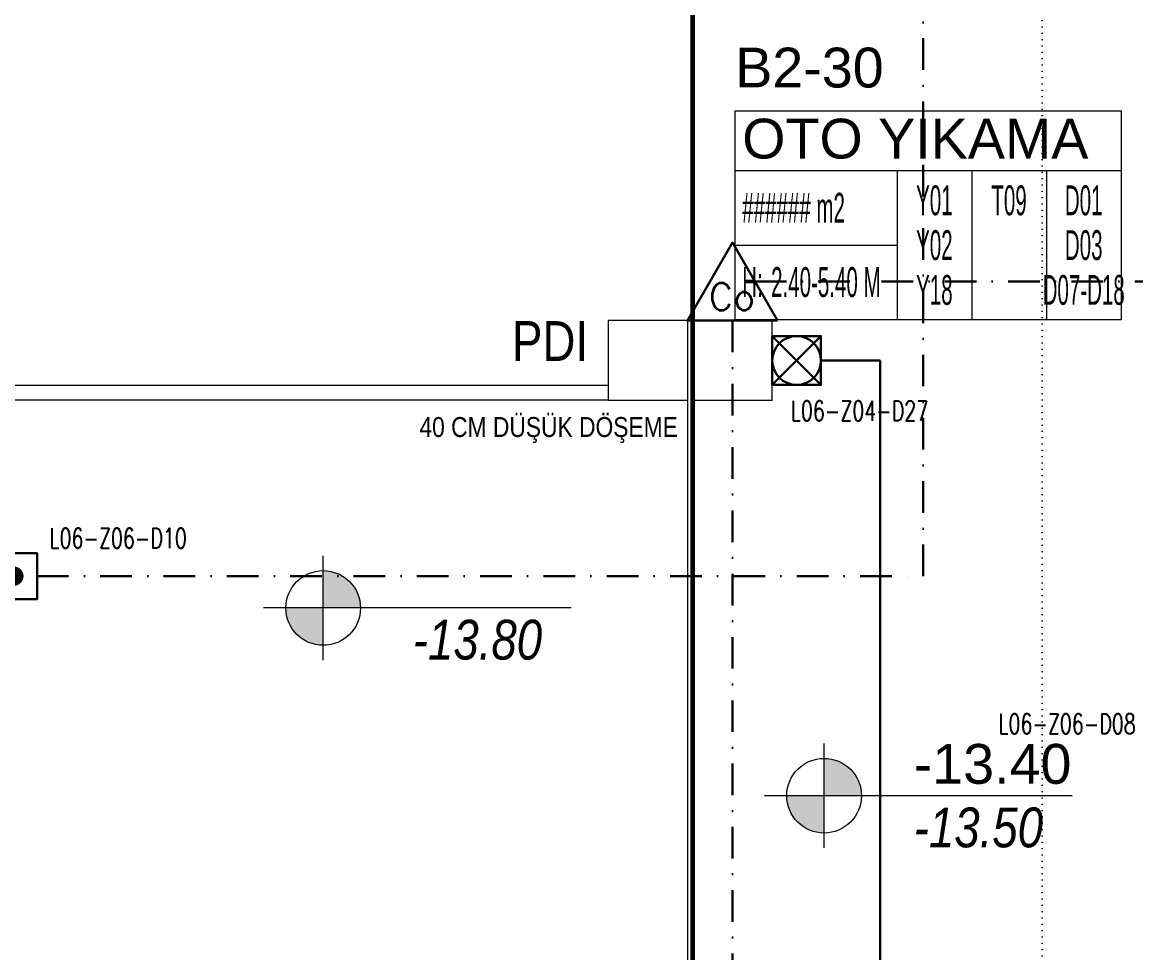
# Model space of a CAD drawing. Header units: metres. Extents: x -19121 to 152404, y -12107 to 29421.
# Drawn here: x 6852 to 7970, y 2645 to 3580 of the extents above; entities that cross this region are included whole.
import ezdxf
from ezdxf.enums import TextEntityAlignment as Align

# ---------------------------------------------------------------- set-up
doc = ezdxf.new("R2010")
doc.units = ezdxf.units.M
doc.header["$LTSCALE"] = 50
doc.header["$MEASUREMENT"] = 0
doc.linetypes.add('DASHDOT', pattern=[25.4, 12.7, -6.35, 0, -6.35])
doc.linetypes.add('DOT2', pattern=[0.125, 0, -0.125])
doc.layers.get('0').update_dxf_attribs({"color": 9, "lineweight": 9})
for name, color, linetype, lineweight in [('00', 9, 'Continuous', 9), ('01', 9, 'Continuous', 9), ('06D', 9, 'Continuous', 9), ('20', 9, 'DOT2', 9), ('21', 9, 'Continuous', 9), ('21_mahal200', 9, 'Continuous', 9), ('E-DEDEKTÖR NUMARALARI', 20, 'Continuous', 30), ('E-DUVAR TİPİ FLAŞÖR', 7, 'Continuous', 30), ('E-KABLO', 7, 'Continuous', 30), ('E-KARBONMONOKSİT DEDEKTÖRÜ', 7, 'Continuous', 30), ('E-YANGIN İHBAR BUTONU', 7, 'Continuous', 30)]:
    doc.layers.add(name, color=color, linetype=linetype, lineweight=lineweight)
doc.styles.add('Arial', font='arial.ttf', dxfattribs={"height": 2.5})
doc.styles.add('E-YAZI', font='txttw.shx', dxfattribs={"height": 200})
doc.styles.add('MuuM_TEXT-ITALIC', font='ARIALNI.TTF')
doc.styles.add('MuuM_TEXT-STANDART', font='ARIALN.TTF')

# ---------------------------------------------------------------- blocks, each defined once
blk = doc.blocks.new('100_YANGIN İHBAR BUTONU 085')
at = {"layer": 'E-YANGIN İHBAR BUTONU', "color": 4}
blk.add_lwpolyline([(-1.16, -1.16), (-1.16, 1.16), (1.16, 1.16), (1.16, -1.16)], close=True, dxfattribs=at)
at = {"layer": 'E-YANGIN İHBAR BUTONU', "color": 3, "const_width": 0.483}
blk.add_lwpolyline([(-0.242, 0, 1), (0.242, 0, 1)], format="xyb", close=True, dxfattribs=at)
blk = doc.blocks.new('100_DUVAR TİPİ FLAŞÖR 085')
at = {"layer": 'E-DUVAR TİPİ FLAŞÖR', "color": 4}
blk.add_line((-1.224, 2.448), (1.224, 0), dxfattribs=at)
blk.add_lwpolyline([(-1.224, 0), (-1.224, 2.448), (1.224, 2.448), (1.224, 0)], close=True, dxfattribs=at)
blk.add_lwpolyline([(1.224, 2.448), (-1.224, 0)], dxfattribs=at)
blk.add_circle((0, 1.224), 1.224, dxfattribs=at)
blk = doc.blocks.new('100_KARBONMONOKSİT DEDEKTÖRÜ 085')
at = {"layer": 'E-KARBONMONOKSİT DEDEKTÖRÜ', "color": 4}
blk.add_lwpolyline([(2.264, 0), (0, 3.922), (-2.264, 0)], close=True, dxfattribs=at)
at = {"layer": 'E-KARBONMONOKSİT DEDEKTÖRÜ', "color": 3, "style": 'E-YAZI'}
blk.add_text('Co', height=1.36, dxfattribs=at).set_placement((-0.022, 1.201), align=Align.MIDDLE)
blk = doc.blocks.new('p-kolon_80x80')
blk.add_lwpolyline([(-40, -40), (40, -40), (40, 40), (-40, 40)], close=True)
blk = doc.blocks.new('2.bod.sitatik')
at = {"layer": '01'}
for p in [(7480, -5390), (7565, -5390)]:
    blk.add_blockref('p-kolon_80x80', p, dxfattribs=at)
blk = doc.blocks.new('0_elevationtarget-p-bk')
h = blk.add_hatch(color=250)
h.paths.add_polyline_path([(1.875, 0, 0.414214), (0, 1.875), (0, 0)])
h.paths.add_polyline_path([(0, 0), (-1.875, 0, 0.414214), (0, -1.875)])
blk.add_line((0, -2.625), (0, 2.625))
blk.add_lwpolyline([(12.453, 0), (-3, 0)])
blk.add_circle((0, 0), 1.875)
at = {"style": 'Arial'}
blk.add_attdef('BITMISKOT', text='', height=2, dxfattribs=at).set_placement((4.5, 0), align=Align.BOTTOM_LEFT)
at = {"style": 'MuuM_TEXT-ITALIC'}
blk.add_attdef('FINISHINGFLOORLEVEL', text='', height=2, dxfattribs=at).set_placement((4.5, -0.592), align=Align.TOP_LEFT)
blk = doc.blocks.new('0_roomno2')
blk.add_lwpolyline([(19.375, -10.5), (0, -10.5), (0, 0), (19.375, 0)], close=True)
for points in [[(0, -3), (19.375, -3)], [(8.125, -3), (8.125, -10.5)], [(11.875, -3), (11.875, -10.5)], [(15.625, -3), (15.625, -10.5)], [(0, -6.75), (8.125, -6.75)]]:
    blk.add_lwpolyline(points)
at = {"style": 'MuuM_TEXT-STANDART', "width": 0.6}
blk.add_text('H:', height=1.5, dxfattribs=at).set_placement((0.35, -8.608), align=Align.MIDDLE_LEFT)
at = {"style": 'Arial'}
blk.add_attdef('ODANO', (0, 1.17), '', height=2, dxfattribs=at)
blk.add_attdef('MEKANADI', text='', height=2, dxfattribs=at).set_placement((0.35, -3), align=Align.BOTTOM_LEFT)
at = {"style": 'MuuM_TEXT-STANDART', "width": 0.6}
for tag, p in [('YER01', (10, -4.5)), ('TAVAN01', (13.75, -4.5)), ('DUVAR01', (17.5, -4.5)), ('YER02', (10, -6.75)), ('TAVAN02', (13.75, -6.75)), ('DUVAR02', (17.5, -6.75)), ('YER03', (10, -9)), ('TAVAN03', (13.75, -9)), ('DUVAR03', (17.5, -9))]:
    blk.add_attdef(tag, text='', height=1.5, dxfattribs=at).set_placement(p, align=Align.MIDDLE_CENTER)
for tag, p in [('M2', (0.35, -4.875)), ('TEMIZTAVANYUKSEKLIGI', (1.8, -8.608))]:
    blk.add_attdef(tag, text='', height=1.5, dxfattribs=at).set_placement(p, align=Align.MIDDLE_LEFT)
blk = doc.blocks.new('2.bod.Mimari')
at = {"layer": '00'}
blk.add_lwpolyline([(6820, -5415), (7440, -5415), (7440, -5430), (6820, -5430)], close=True, dxfattribs=at)
at = {"layer": '06D', "linetype": 'DOT2'}
blk.add_lwpolyline([(7876.12, -4350), (7876.12, -7755), (7876.12, -8105)], dxfattribs=at)
at = {"layer": '06D'}
blk.add_lwpolyline([(7520, -8550), (7520, -5430)], dxfattribs=at)
at = {"layer": '20', "const_width": 5}
blk.add_lwpolyline([(7525, -8550), (7525, -4630)], dxfattribs=at)
at = {"layer": '21'}
ref = blk.add_blockref('0_elevationtarget-p-bk', (7153.85, -5638.77), dxfattribs=dict(at, xscale=20, yscale=20, zscale=20))
ref.add_attrib('FINISHINGFLOORLEVEL', '-13.80', dxfattribs={"layer": '0', "height": 40, "style": 'MuuM_TEXT-ITALIC'}).set_placement((7243.85, -5650.62), align=Align.TOP_LEFT)
at = {"layer": '21', "xscale": 20, "yscale": 20, "zscale": 20}
blk.add_blockref('0_elevationtarget-p-bk', (7657.04, -5827.43), dxfattribs=at).add_auto_attribs({'BITMISKOT': '-13.40', 'FINISHINGFLOORLEVEL': '-13.50'})
at = {"layer": '21_mahal200'}
ref = blk.add_blockref('0_roomno2', (7567.77, -5139.12), dxfattribs=dict(at, xscale=20, yscale=20, zscale=20))
ref.add_attrib('ODANO', 'B2-30', (7567.77, -5115.72), dxfattribs={"layer": '0', "height": 40, "style": 'Arial'})
ref.add_attrib('MEKANADI', 'OTO YIKAMA', dxfattribs={"layer": '0', "height": 40, "style": 'Arial'}).set_placement((7574.77, -5199.12), align=Align.BOTTOM_LEFT)
ref.add_attrib('M2', '###### m2', dxfattribs={"layer": '0', "height": 30, "style": 'MuuM_TEXT-STANDART', "width": 0.6}).set_placement((7574.77, -5236.62), align=Align.MIDDLE_LEFT)
ref.add_attrib('TEMIZTAVANYUKSEKLIGI', '2.40-5.40 M', dxfattribs={"layer": '0', "height": 30, "style": 'MuuM_TEXT-STANDART', "width": 0.6}).set_placement((7603.77, -5311.28), align=Align.MIDDLE_LEFT)
ref.add_attrib('YER01', 'Y01', dxfattribs={"layer": '0', "height": 30, "style": 'MuuM_TEXT-STANDART', "width": 0.6}).set_placement((7767.77, -5229.12), align=Align.MIDDLE_CENTER)
ref.add_attrib('TAVAN01', 'T09', dxfattribs={"layer": '0', "height": 30, "style": 'MuuM_TEXT-STANDART', "width": 0.6}).set_placement((7842.77, -5229.12), align=Align.MIDDLE_CENTER)
ref.add_attrib('DUVAR01', 'D01', dxfattribs={"layer": '0', "height": 30, "style": 'MuuM_TEXT-STANDART', "width": 0.6}).set_placement((7917.77, -5229.12), align=Align.MIDDLE_CENTER)
ref.add_attrib('YER02', 'Y02', dxfattribs={"layer": '0', "height": 30, "style": 'MuuM_TEXT-STANDART', "width": 0.6}).set_placement((7767.77, -5274.12), align=Align.MIDDLE_CENTER)
ref.add_attrib('DUVAR02', 'D03', dxfattribs={"layer": '0', "height": 30, "style": 'MuuM_TEXT-STANDART', "width": 0.6}).set_placement((7917.77, -5274.12), align=Align.MIDDLE_CENTER)
ref.add_attrib('YER03', 'Y18', dxfattribs={"layer": '0', "height": 30, "style": 'MuuM_TEXT-STANDART', "width": 0.6}).set_placement((7767.77, -5319.12), align=Align.MIDDLE_CENTER)
ref.add_attrib('DUVAR03', 'D07-D18', dxfattribs={"layer": '0', "height": 30, "style": 'MuuM_TEXT-STANDART', "width": 0.6}).set_placement((7917.77, -5319.12), align=Align.MIDDLE_CENTER)
at = {"layer": '21', "style": 'MuuM_TEXT-STANDART'}
for s, height, p in [('PDI', 40, (7419.93, -5402.52)), ('40 CM DÜŞÜK DÖŞEME', 20, (7510.16, -5472.93))]:
    blk.add_text(s, height=height, dxfattribs=at).set_placement(p, align=Align.BOTTOM_RIGHT)

msp = doc.modelspace()

# ---------------------------------------------------------------- linework, layer by layer
at = {"layer": 'E-KABLO', "color": 6, "linetype": 'DASHDOT', "ltscale": 0.05}
for p, q in [((7756.42, 3023.2), (7756.42, 3645.45)), ((6866.4, 3023.2), (7756.42, 3023.2))]:
    msp.add_line(p, q, dxfattribs=at)
at = {"layer": 'E-KABLO', "color": 3, "linetype": 'DASHDOT', "ltscale": 0.05}
for p, q in [((7587.57, 3319.22), (8380, 3319.22)), ((7565, 3280), (7565, 1743.45))]:
    msp.add_line(p, q, dxfattribs=at)
at = {"layer": 'E-KABLO', "color": 5, "linetype": 'Continuous', "ltscale": 0.05}
for p in [(7653.88, 3239.84), (7713.2, 839.83)]:
    msp.add_line(p, (7713.2, 3239.84), dxfattribs=at)

# ---------------------------------------------------------------- block references
for name in ['2.bod.sitatik', '2.bod.Mimari']:
    msp.add_blockref(name, (0, 8630))
at = {"layer": 'E-DUVAR TİPİ FLAŞÖR', "xscale": 20, "yscale": 20, "zscale": 20}
msp.add_blockref('100_DUVAR TİPİ FLAŞÖR 085', (7629.4, 3215.44), dxfattribs=at)
at = {"layer": 'E-KARBONMONOKSİT DEDEKTÖRÜ', "color": 4, "xscale": 20, "yscale": 20, "zscale": 20}
msp.add_blockref('100_KARBONMONOKSİT DEDEKTÖRÜ 085', (7564.92, 3280), dxfattribs=at)
at = {"layer": 'E-YANGIN İHBAR BUTONU', "xscale": 20, "yscale": 20, "zscale": 20}
msp.add_blockref('100_YANGIN İHBAR BUTONU 085', (6843.2, 3023.2), dxfattribs=at)

# ---------------------------------------------------------------- texts
at = {"layer": 'E-DEDEKTÖR NUMARALARI', "style": 'E-YAZI', "width": 0.7}
for s, p in [('L06-Z04-D27', (7623.54, 3179.37)), ('L06-Z06-D10', (6878.86, 3051.35)), ('L06-Z06-D08', (7832.04, 2864.87))]:
    msp.add_text(s, height=20, dxfattribs=at).set_placement(p)

doc.saveas('drawing.dxf')
